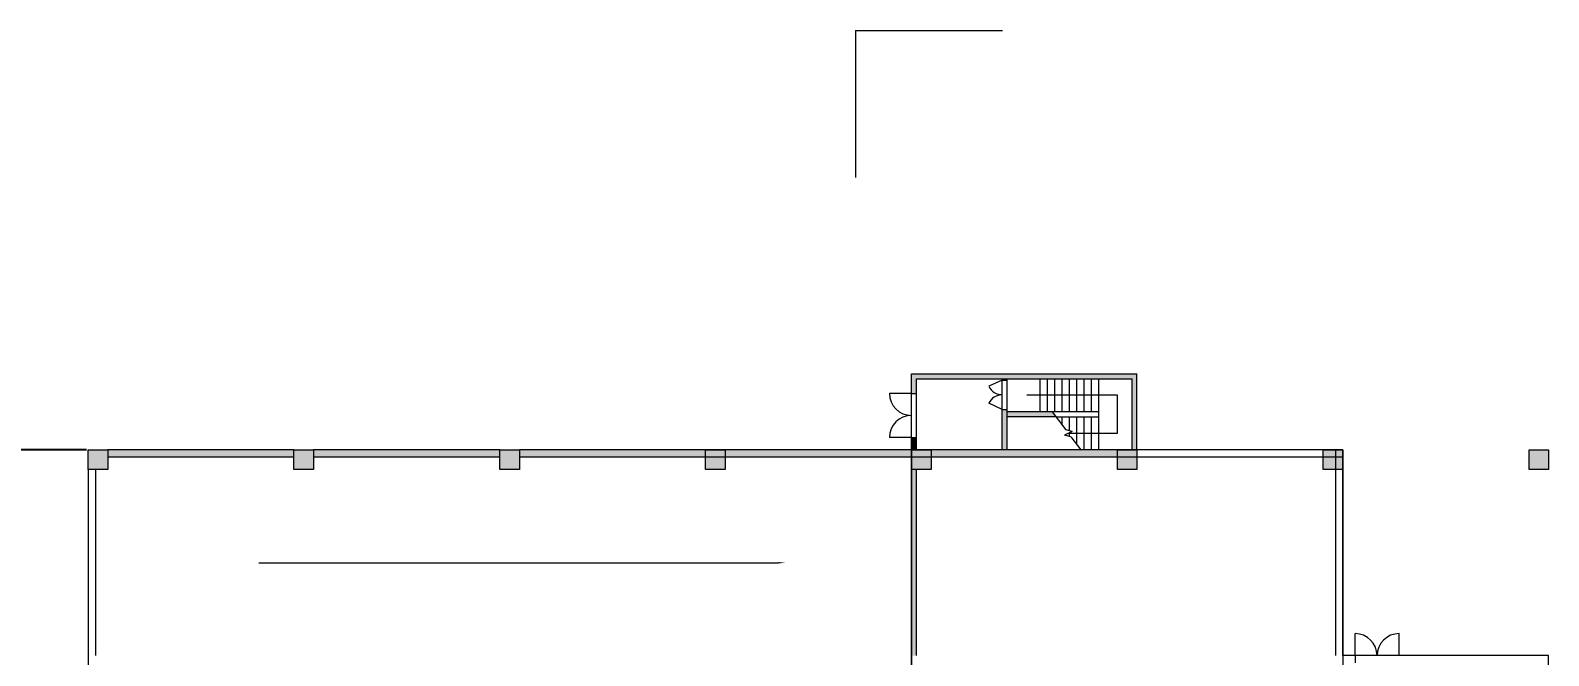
# Model space of a CAD drawing. Header units: metres. Extents: x -302 to 587, y -65 to 94.
# Drawn here: x 62.7 to 124.6, y 60.6 to 86.1 of the extents above; entities that cross this region are included whole.
import ezdxf

# ---------------------------------------------------------------- set-up
doc = ezdxf.new("R2010")
doc.units = ezdxf.units.M
doc.linetypes.add('ACAD_ISO03W100', pattern=[30, 12, -18])
doc.layers.get('0').update_dxf_attribs({"lineweight": 9})
for name, color, linetype, lineweight in [('fanghuo', 1, 'Continuous', 9), ('glass', 5, 'Continuous', 5), ('hatch', 212, 'ACAD_ISO03W100', 5), ('ProfileEdges', 7, 'Continuous', 9), ('PUB_TEXT', 7, 'Continuous', 9), ('zhuwang', 2, 'Continuous', 13)]:
    doc.layers.add(name, color=color, linetype=linetype, lineweight=lineweight)
doc.dimstyles.new('myyyy', dxfattribs={"dimtxt": 1, "dimasz": 0.18, "dimexe": 0.18, "dimexo": 0.0625, "dimgap": 0.09, "dimtad": 0, "dimtoh": 1, "dimdec": 3, "dimrnd": 0.001, "dimzin": 0, "dimdsep": 46, "dimtxsty": 'Standard', "dimcen": 0.09, "dimadec": 0, "dimazin": 0, "dimtfac": 1, "dimtdec": 3, "dimtofl": 0, "dimtmove": 0, "dimatfit": 3, "dimfxl": 1, "dimtolj": 1, "dimtzin": 0, "dimarcsym": 0})

# ---------------------------------------------------------------- blocks, each defined once
blk = doc.blocks.new('*D67')
at = {"layer": 'Defpoints', "color": 0, "ltscale": 3, "transparency": 16777216}
for p in [(42.367, 68.96), (65.014, 68.96), (91.014, -32.64)]:
    blk.add_point(p, dxfattribs=at)
at = {"layer": 'PUB_TEXT', "color": 0, "lineweight": -2, "ltscale": 3, "transparency": 16777216}
for p, q in [((64.951, 68.96), (42.187, 68.96)), ((42.367, 68.78), (42.367, 20.666)), ((42.367, -32.46), (42.367, 15.653)), ((90.951, -32.64), (42.187, -32.64))]:
    blk.add_line(p, q, dxfattribs=at)
at = {"layer": 'PUB_TEXT', "color": 0, "ltscale": 3, "transparency": 16777216}
for points in [[(42.337, 68.78), (42.397, 68.78), (42.367, 68.96)], [(42.337, -32.46), (42.397, -32.46), (42.367, -32.64)]]:
    blk.add_solid(points, dxfattribs=at)
at = {"layer": 'PUB_TEXT', "color": 0, "ltscale": 3, "transparency": 16777216, "insert": (42.367, 18.16), "char_height": 1, "attachment_point": 5, "rotation": 90}
blk.add_mtext('\\A1;101.600', dxfattribs=at)

msp = doc.modelspace()

# ---------------------------------------------------------------- hatches: boundary and pattern name
at = {"layer": 'hatch', "ltscale": 0.05}
h = msp.add_hatch(color=256, dxfattribs=at)
h.dxf.hatch_style = 1
h.paths.add_polyline_path([(98.6136, 72.0598), (98.6136, 71.2598), (98.8136, 71.2598), (98.8136, 71.8598), (107.6136, 71.8598), (107.6136, 68.9598), (107.8136, 68.9598), (107.8136, 72.0598)])
h = msp.add_hatch(color=256, dxfattribs=at)
h.dxf.hatch_style = 1
h.paths.add_polyline_path([(102.5136, 71.8598), (102.3136, 71.8598), (102.3136, 71.8027), (102.5136, 71.8027)])
h = msp.add_hatch(color=256, dxfattribs=at)
h.dxf.hatch_style = 1
h.paths.add_polyline_path([(102.5136, 70.6027), (102.3136, 70.6027), (102.3136, 68.9598), (102.5136, 68.9598)])
h = msp.add_hatch(color=256, dxfattribs=at)
h.dxf.hatch_style = 1
h.paths.add_polyline_path([(104.5074, 70.3098), (104.3574, 70.5098), (102.5136, 70.5098), (102.5136, 70.3098)])
h = msp.add_hatch(color=256, dxfattribs=at)
h.dxf.hatch_style = 1
h.paths.add_polyline_path([(98.6136, 68.9598), (98.8136, 68.9598), (98.8136, 69.4598), (98.6136, 69.4598)])
h = msp.add_hatch(color=256, dxfattribs=at)
h.dxf.hatch_style = 1
h.paths.add_polyline_path([(65.8136, 68.9598), (65.0136, 68.9598), (65.0136, 68.1598), (65.8136, 68.1598)])
h = msp.add_hatch(color=256, dxfattribs=at)
h.dxf.hatch_style = 1
h.paths.add_polyline_path([(90.2136, 68.9598), (82.6136, 68.9598), (82.6136, 68.6598), (90.2136, 68.6598)])
h.paths.add_polyline_path([(81.8136, 68.9598), (74.2136, 68.9598), (74.2136, 68.6598), (81.8136, 68.6598)])
h.paths.add_polyline_path([(73.4136, 68.9598), (65.8136, 68.9598), (65.8136, 68.6598), (73.4136, 68.6598)])
h = msp.add_hatch(color=256, dxfattribs=at)
h.dxf.hatch_style = 1
h.paths.add_polyline_path([(74.2136, 68.9598), (73.4136, 68.9598), (73.4136, 68.1598), (74.2136, 68.1598)])
h = msp.add_hatch(color=256, dxfattribs=at)
h.dxf.hatch_style = 1
h.paths.add_polyline_path([(82.6136, 68.9598), (81.8136, 68.9598), (81.8136, 68.1598), (82.6136, 68.1598)])
h = msp.add_hatch(color=256, dxfattribs=at)
h.dxf.hatch_style = 1
h.paths.add_polyline_path([(91.0136, 68.9598), (90.2136, 68.9598), (90.2136, 68.1598), (91.0136, 68.1598)])
h = msp.add_hatch(color=256, dxfattribs=at)
h.dxf.hatch_style = 1
h.paths.add_polyline_path([(98.6136, 68.6598), (98.6136, 68.9598), (91.0136, 68.9598), (91.0136, 68.6598)])
h = msp.add_hatch(color=256, dxfattribs=at)
h.dxf.hatch_style = 1
h.paths.add_polyline_path([(99.4136, 68.9598), (98.6136, 68.9598), (98.6136, 68.1598), (99.4136, 68.1598)])
h = msp.add_hatch(color=256, dxfattribs=at)
h.dxf.hatch_style = 1
h.paths.add_polyline_path([(107.0136, 68.9598), (99.4136, 68.9598), (99.4136, 68.6598), (107.0136, 68.6598)])
h = msp.add_hatch(color=256, dxfattribs=at)
h.dxf.hatch_style = 1
h.paths.add_polyline_path([(107.8136, 68.9598), (107.0136, 68.9598), (107.0136, 68.1598), (107.8136, 68.1598)])
h = msp.add_hatch(color=256, dxfattribs=at)
h.dxf.hatch_style = 1
h.paths.add_polyline_path([(116.2136, 68.9598), (115.4136, 68.9598), (115.4136, 68.1598), (116.2136, 68.1598)])
h = msp.add_hatch(color=256, dxfattribs=at)
h.dxf.hatch_style = 1
h.paths.add_polyline_path([(124.6136, 68.9598), (123.8136, 68.9598), (123.8136, 68.1598), (124.6136, 68.1598)])
h = msp.add_hatch(color=256, dxfattribs=at)
h.dxf.hatch_style = 1
h.paths.add_polyline_path([(73.4136, 60.0598), (65.8136, 60.0598), (65.8136, 59.7598), (73.4136, 59.7598)])
h.paths.add_polyline_path([(81.8136, 60.0598), (74.2136, 60.0598), (74.2136, 59.7598), (81.8136, 59.7598)])
h.paths.add_polyline_path([(90.2136, 60.0598), (82.6136, 60.0598), (82.6136, 59.7598), (90.2136, 59.7598)])
h.paths.add_polyline_path([(98.6136, 60.0598), (91.0136, 60.0598), (91.0136, 59.7598), (98.6136, 59.7598)])
h.paths.add_polyline_path([(98.8136, 68.1598), (98.6136, 68.1598), (98.6136, 60.5598), (98.8136, 60.5598)])

# ---------------------------------------------------------------- linework, layer by layer
at = {"ltscale": 0.05}
for p, q in [((98.6136, 72.0598), (107.8136, 72.0598)), ((98.6136, 68.9598), (98.6136, 72.0598)), ((107.8136, 68.9598), (107.8136, 72.0598)), ((98.6136, 71.2598), (98.8136, 71.2598)), ((98.8136, 71.8598), (107.6136, 71.8598)), ((98.8136, 68.9598), (98.8136, 71.8598)), ((102.3136, 68.9598), (102.3136, 71.8598)), ((102.3136, 71.8027), (102.5136, 71.8027)), ((102.5136, 68.9598), (102.5136, 71.8598)), ((103.8636, 70.5098), (103.8636, 71.8598)), ((104.1636, 70.5098), (104.1636, 71.8598)), ((104.4636, 70.5098), (104.4636, 71.8598)), ((104.7636, 70.5098), (104.7636, 71.8598)), ((105.0636, 70.5098), (105.0636, 71.8598)), ((105.3636, 70.5098), (105.3636, 71.8598)), ((105.6636, 70.5098), (105.6636, 71.8598)), ((105.9636, 70.5098), (105.9636, 71.8598)), ((106.2636, 70.5098), (106.2636, 71.8598)), ((107.6136, 68.9598), (107.6136, 71.8598)), ((107.0136, 71.1848), (103.3136, 71.1848)), ((107.0136, 69.6348), (107.0136, 71.1848)), ((102.3136, 70.6027), (102.5136, 70.6027)), ((106.2636, 70.5098), (102.5136, 70.5098)), ((104.5074, 70.3098), (102.5136, 70.3098)), ((104.3574, 70.5098), (104.9077, 69.776)), ((104.5074, 70.3098), (106.2636, 70.3098)), ((104.7636, 69.9681), (104.7636, 70.3098)), ((105.0636, 69.7357), (105.0636, 70.3098)), ((105.3636, 69.1681), (105.3636, 70.3098)), ((105.6636, 68.9598), (105.6636, 70.3098)), ((105.9636, 68.9598), (105.9636, 70.3098)), ((106.2636, 70.3098), (106.2636, 70.5098)), ((106.2636, 68.9598), (106.2636, 70.3098)), ((98.6136, 69.4598), (98.8136, 69.4598)), ((105.1636, 69.7098), (104.8636, 69.5598)), ((105.1196, 69.4936), (104.8636, 69.5598)), ((105.1636, 69.7098), (104.9077, 69.776)), ((105.0136, 69.6348), (107.0136, 69.6348)), ((105.0636, 69.5081), (105.0636, 69.6598)), ((105.1196, 69.4936), (105.5199, 68.9598)), ((71.9771, 64.3497), (93.1737, 64.3497)), ((116.7136, 60.5598), (116.7136, 60.2598))]:
    msp.add_line(p, q, dxfattribs=at)
for p, q in [((98.6136, 60.5598), (98.6136, 68.1598)), ((98.8136, 60.5598), (98.8136, 68.1598)), ((98.6136, 59.7598), (98.6136, 60.5598))]:
    msp.add_line(p, q)
for points in [[(105.3136, 69.6348, 0.06, 0, 0), (105.0136, 69.6348, 0, 0, 0)], [(93.1737, 64.3497, 0.06, 0, 0), (93.4737, 64.3497, 0, 0, 0)]]:
    msp.add_lwpolyline(points, format="xyseb", dxfattribs=at)
at = {"layer": 'fanghuo', "ltscale": 3}
msp.add_lwpolyline([(116.2136, 68.9598), (98.6136, 68.9598), (98.6136, -7.4402), (124.6136, -7.4402), (124.6136, 60.5598), (116.2136, 60.5598), (116.2136, 68.9598)], dxfattribs=at)
at = {"layer": 'glass', "ltscale": 0.05}
for p, q in [((98.6136, 71.2598), (97.7136, 71.2598)), ((102.3136, 71.8027), (101.7696, 71.5497)), ((102.3136, 70.6027), (101.7696, 70.8557)), ((98.6136, 69.4598), (97.7136, 69.4598)), ((116.7136, 60.5598), (116.7136, 61.4598)), ((118.5136, 60.5598), (118.5136, 61.4598))]:
    msp.add_line(p, q, dxfattribs=at)
for centre, radius, start, end in [((98.6136, 71.2598), 0.9, 180, 270), ((102.3136, 71.8027), 0.6, 204.937958, 270), ((102.3136, 70.6027), 0.6, 90, 155.062042), ((98.6136, 69.4598), 0.9, 90, 180), ((116.7136, 60.5598), 0.9, 0, 90), ((118.5136, 60.5598), 0.9, 90, 180)]:
    msp.add_arc(centre, radius, start, end, dxfattribs=at)
at = {"layer": 'ProfileEdges', "ltscale": 0.05}
for p, q in [((73.4136, 68.9598), (65.8136, 68.9598)), ((81.8136, 68.9598), (74.2136, 68.9598)), ((116.2136, 68.9598), (82.6136, 68.9598)), ((115.9136, 68.9598), (115.9136, 60.5598)), ((116.2136, 68.9598), (116.2136, 52.1598)), ((65.0136, 68.1598), (65.0136, 52.1598)), ((65.3136, 68.1598), (65.3136, 60.5598)), ((73.4136, 68.6598), (65.8136, 68.6598)), ((81.8136, 68.6598), (74.2136, 68.6598)), ((116.2136, 68.6598), (82.6136, 68.6598))]:
    msp.add_line(p, q, dxfattribs=at)
at = {"layer": 'PUB_TEXT', "ltscale": 3}
for q in [(96.323, 80.0712), (102.323, 86.0712)]:
    msp.add_line((96.323, 86.0712), q, dxfattribs=at)
at = {"layer": 'zhuwang'}
for points in [[(65.0136, 68.9598), (65.8136, 68.9598), (65.8136, 68.1598), (65.0136, 68.1598)], [(73.4136, 68.9598), (74.2136, 68.9598), (74.2136, 68.1598), (73.4136, 68.1598)], [(81.8136, 68.9598), (82.6136, 68.9598), (82.6136, 68.1598), (81.8136, 68.1598)], [(90.2136, 68.9598), (91.0136, 68.9598), (91.0136, 68.1598), (90.2136, 68.1598)], [(98.6136, 68.9598), (99.4136, 68.9598), (99.4136, 68.1598), (98.6136, 68.1598)], [(107.0136, 68.9598), (107.8136, 68.9598), (107.8136, 68.1598), (107.0136, 68.1598)], [(115.4136, 68.9598), (116.2136, 68.9598), (116.2136, 68.1598), (115.4136, 68.1598)], [(123.8136, 68.9598), (124.6136, 68.9598), (124.6136, 68.1598), (123.8136, 68.1598)]]:
    msp.add_lwpolyline(points, close=True, dxfattribs=at)

# ---------------------------------------------------------------- dimensions: what is measured, and where the dimension line sits
at = {"layer": 'PUB_TEXT', "ltscale": 3}
dim = msp.add_linear_dim(base=(42.3673, 68.9598), p1=(91.0136, -32.6402), p2=(65.0136, 68.9598), angle=270, dimstyle='myyyy', dxfattribs=at)
dim.commit()
dim.dimension.update_dxf_attribs({"geometry": '*D67', "text_midpoint": (42.3673, 18.1598)})

doc.saveas('drawing.dxf')
